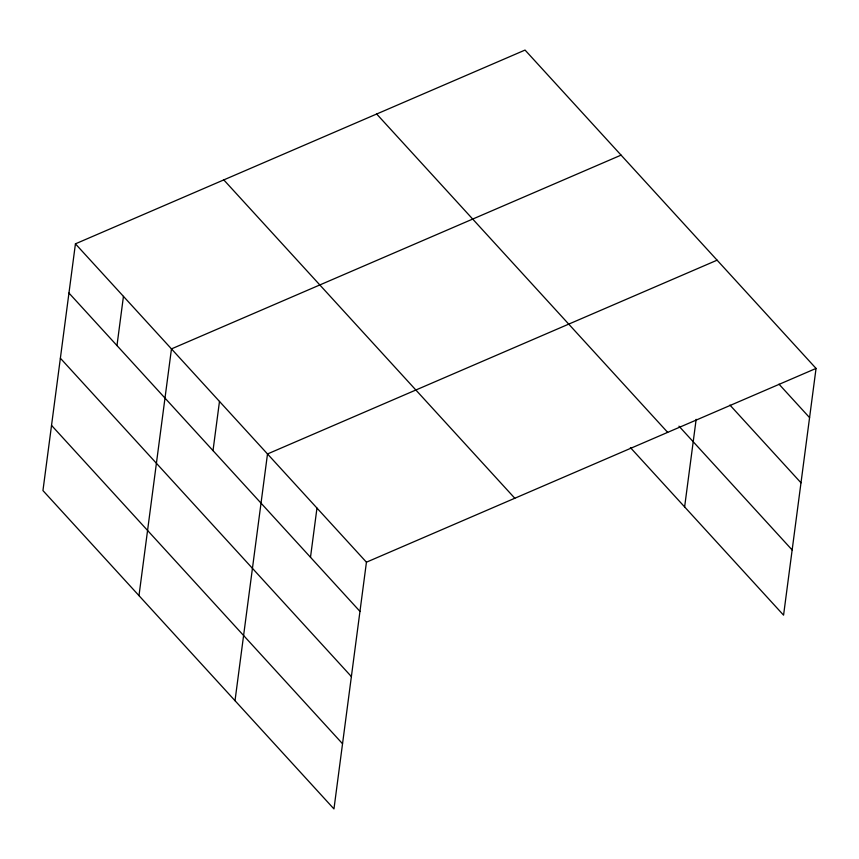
<?xml version="1.0" encoding="UTF-8"?>
<svg xmlns="http://www.w3.org/2000/svg" width="859" height="859" viewBox="0 0 859 859"><rect width="100%" height="100%" fill="white"/><g stroke="black" fill="none" stroke-linecap="round" stroke-linejoin="round"><path stroke-width="1.29" d="M75.431 243.838L42.95 490.575L333.958 808.931L366.439 562.194L75.431 243.838L525.042 50.069L816.05 368.425L783.569 615.162L630.388 447.582M116.974 345.565L123.449 296.366M138.986 595.631L171.467 348.894L621.078 155.125M213.011 450.621L219.485 401.421M235.012 700.697L267.503 453.96L717.104 260.18M310.496 557.276L316.971 508.077M684.623 506.917L696.155 419.342M366.439 562.194L816.05 368.425M778.995 384.166L809.575 417.624M729.935 405.072L800.996 482.812M678.975 426.171L792.148 549.975M376.671 114.011L667.679 432.367M223.802 179.896L514.809 498.252M68.956 293.037L359.964 611.393M60.377 358.224L351.385 676.581M51.529 425.388L342.537 743.744"/></g></svg>
